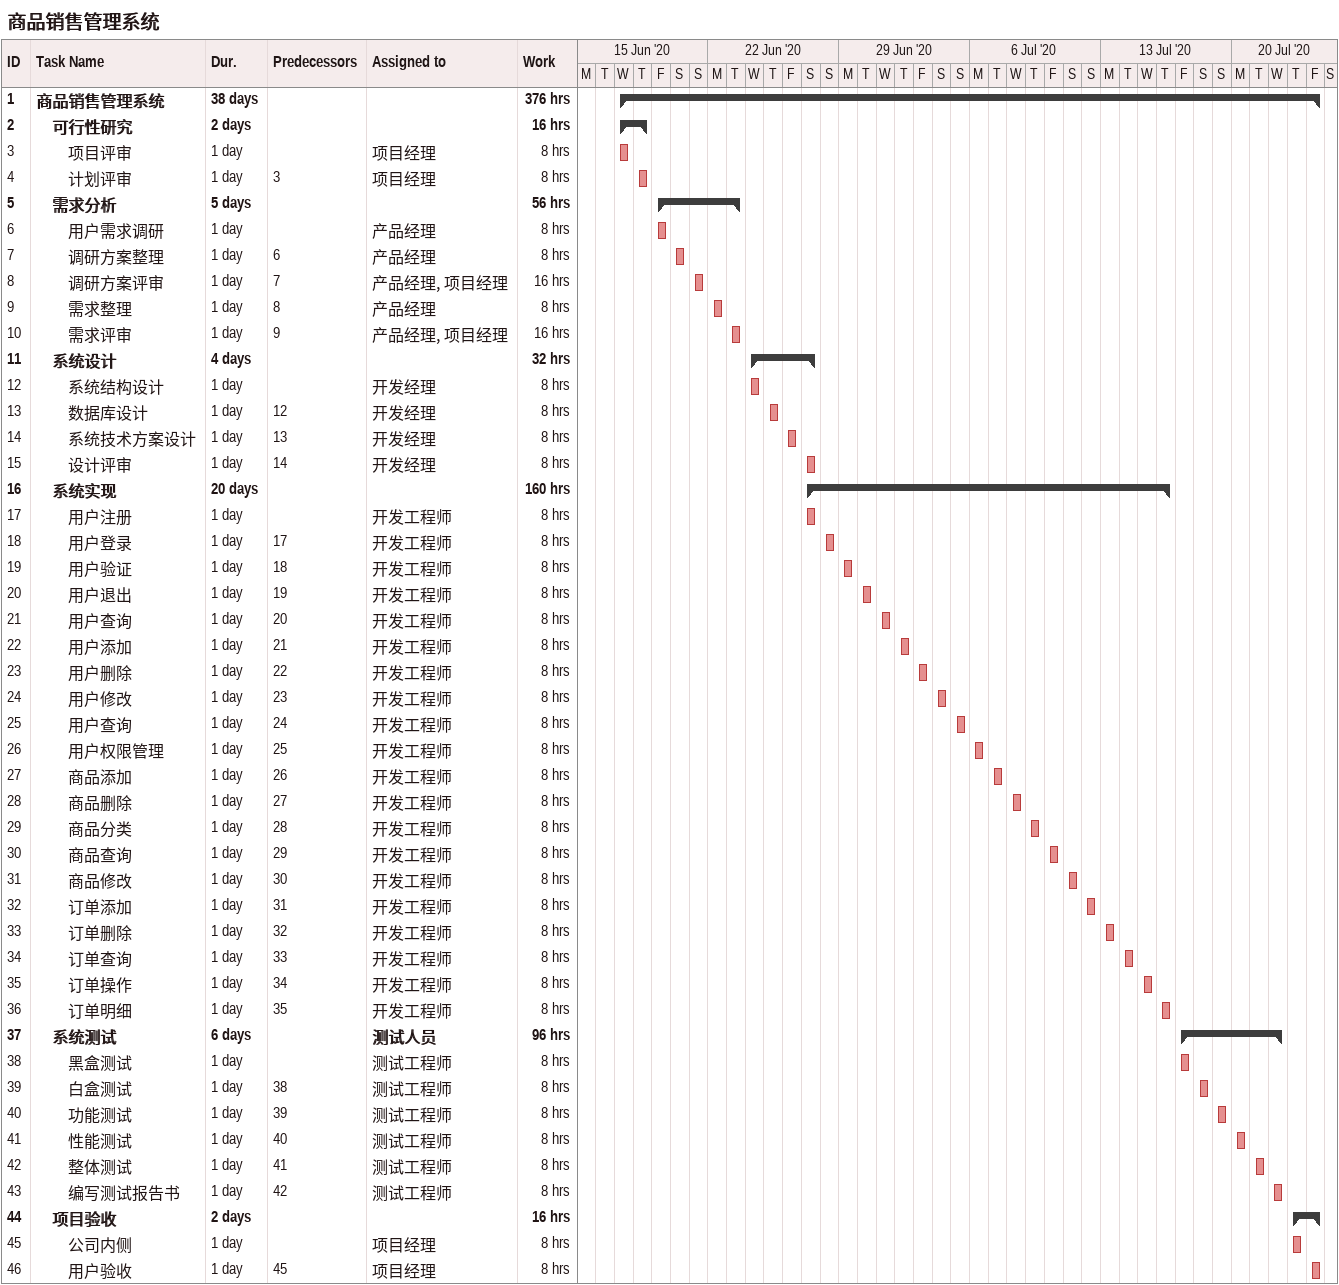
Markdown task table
商品销售管理系统

| ID | Level | Task | Duration | Start | Finish | Predecessors | Resources | Work (h) |
|---|---|---|---|---|---|---|---|---|
| 1 | 1 | **商品销售管理系统** | 38d | 2020-06-17 | 2020-07-24 |  |  | 376 |
| 2 | 2 | **可行性研究** | 2d | 2020-06-17 | 2020-06-18 |  |  | 16 |
| 3 | 3 | 项目评审 | 1d | 2020-06-17 | 2020-06-17 |  | 项目经理 | 8 |
| 4 | 3 | 计划评审 | 1d | 2020-06-18 | 2020-06-18 | 3 | 项目经理 | 8 |
| 5 | 2 | **需求分析** | 5d | 2020-06-19 | 2020-06-23 |  |  | 56 |
| 6 | 3 | 用户需求调研 | 1d | 2020-06-19 | 2020-06-19 |  | 产品经理 | 8 |
| 7 | 3 | 调研方案整理 | 1d | 2020-06-20 | 2020-06-20 | 6 | 产品经理 | 8 |
| 8 | 3 | 调研方案评审 | 1d | 2020-06-21 | 2020-06-21 | 7 | 产品经理, 项目经理 | 16 |
| 9 | 3 | 需求整理 | 1d | 2020-06-22 | 2020-06-22 | 8 | 产品经理 | 8 |
| 10 | 3 | 需求评审 | 1d | 2020-06-23 | 2020-06-23 | 9 | 产品经理, 项目经理 | 16 |
| 11 | 2 | **系统设计** | 4d | 2020-06-24 | 2020-06-27 |  |  | 32 |
| 12 | 3 | 系统结构设计 | 1d | 2020-06-24 | 2020-06-24 |  | 开发经理 | 8 |
| 13 | 3 | 数据库设计 | 1d | 2020-06-25 | 2020-06-25 | 12 | 开发经理 | 8 |
| 14 | 3 | 系统技术方案设计 | 1d | 2020-06-26 | 2020-06-26 | 13 | 开发经理 | 8 |
| 15 | 3 | 设计评审 | 1d | 2020-06-27 | 2020-06-27 | 14 | 开发经理 | 8 |
| 16 | 2 | **系统实现** | 20d | 2020-06-27 | 2020-07-16 |  |  | 160 |
| 17 | 3 | 用户注册 | 1d | 2020-06-27 | 2020-06-27 |  | 开发工程师 | 8 |
| 18 | 3 | 用户登录 | 1d | 2020-06-28 | 2020-06-28 | 17 | 开发工程师 | 8 |
| 19 | 3 | 用户验证 | 1d | 2020-06-29 | 2020-06-29 | 18 | 开发工程师 | 8 |
| 20 | 3 | 用户退出 | 1d | 2020-06-30 | 2020-06-30 | 19 | 开发工程师 | 8 |
| 21 | 3 | 用户查询 | 1d | 2020-07-01 | 2020-07-01 | 20 | 开发工程师 | 8 |
| 22 | 3 | 用户添加 | 1d | 2020-07-02 | 2020-07-02 | 21 | 开发工程师 | 8 |
| 23 | 3 | 用户删除 | 1d | 2020-07-03 | 2020-07-03 | 22 | 开发工程师 | 8 |
| 24 | 3 | 用户修改 | 1d | 2020-07-04 | 2020-07-04 | 23 | 开发工程师 | 8 |
| 25 | 3 | 用户查询 | 1d | 2020-07-05 | 2020-07-05 | 24 | 开发工程师 | 8 |
| 26 | 3 | 用户权限管理 | 1d | 2020-07-06 | 2020-07-06 | 25 | 开发工程师 | 8 |
| 27 | 3 | 商品添加 | 1d | 2020-07-07 | 2020-07-07 | 26 | 开发工程师 | 8 |
| 28 | 3 | 商品删除 | 1d | 2020-07-08 | 2020-07-08 | 27 | 开发工程师 | 8 |
| 29 | 3 | 商品分类 | 1d | 2020-07-09 | 2020-07-09 | 28 | 开发工程师 | 8 |
| 30 | 3 | 商品查询 | 1d | 2020-07-10 | 2020-07-10 | 29 | 开发工程师 | 8 |
| 31 | 3 | 商品修改 | 1d | 2020-07-11 | 2020-07-11 | 30 | 开发工程师 | 8 |
| 32 | 3 | 订单添加 | 1d | 2020-07-12 | 2020-07-12 | 31 | 开发工程师 | 8 |
| 33 | 3 | 订单删除 | 1d | 2020-07-13 | 2020-07-13 | 32 | 开发工程师 | 8 |
| 34 | 3 | 订单查询 | 1d | 2020-07-14 | 2020-07-14 | 33 | 开发工程师 | 8 |
| 35 | 3 | 订单操作 | 1d | 2020-07-15 | 2020-07-15 | 34 | 开发工程师 | 8 |
| 36 | 3 | 订单明细 | 1d | 2020-07-16 | 2020-07-16 | 35 | 开发工程师 | 8 |
| 37 | 2 | **系统测试** | 6d | 2020-07-17 | 2020-07-22 |  | 测试人员 | 96 |
| 38 | 3 | 黑盒测试 | 1d | 2020-07-17 | 2020-07-17 |  | 测试工程师 | 8 |
| 39 | 3 | 白盒测试 | 1d | 2020-07-18 | 2020-07-18 | 38 | 测试工程师 | 8 |
| 40 | 3 | 功能测试 | 1d | 2020-07-19 | 2020-07-19 | 39 | 测试工程师 | 8 |
| 41 | 3 | 性能测试 | 1d | 2020-07-20 | 2020-07-20 | 40 | 测试工程师 | 8 |
| 42 | 3 | 整体测试 | 1d | 2020-07-21 | 2020-07-21 | 41 | 测试工程师 | 8 |
| 43 | 3 | 编写测试报告书 | 1d | 2020-07-22 | 2020-07-22 | 42 | 测试工程师 | 8 |
| 44 | 2 | **项目验收** | 2d | 2020-07-23 | 2020-07-24 |  |  | 16 |
| 45 | 3 | 公司内侧 | 1d | 2020-07-23 | 2020-07-23 |  | 项目经理 | 8 |
| 46 | 3 | 用户验收 | 1d | 2020-07-24 | 2020-07-24 | 45 | 项目经理 | 8 |
